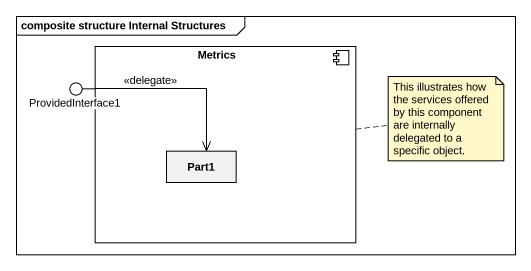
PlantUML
@startuml
mainframe composite structure Internal Structures
component Metrics {
  rectangle Part1
}
() ProvidedInterface1
Metrics -left- ProvidedInterface1
ProvidedInterface1 --> Part1 : <<delegate>>
note right of Metrics : This illustrates how the services offered by this component are internally delegated to a specific object.
@enduml
